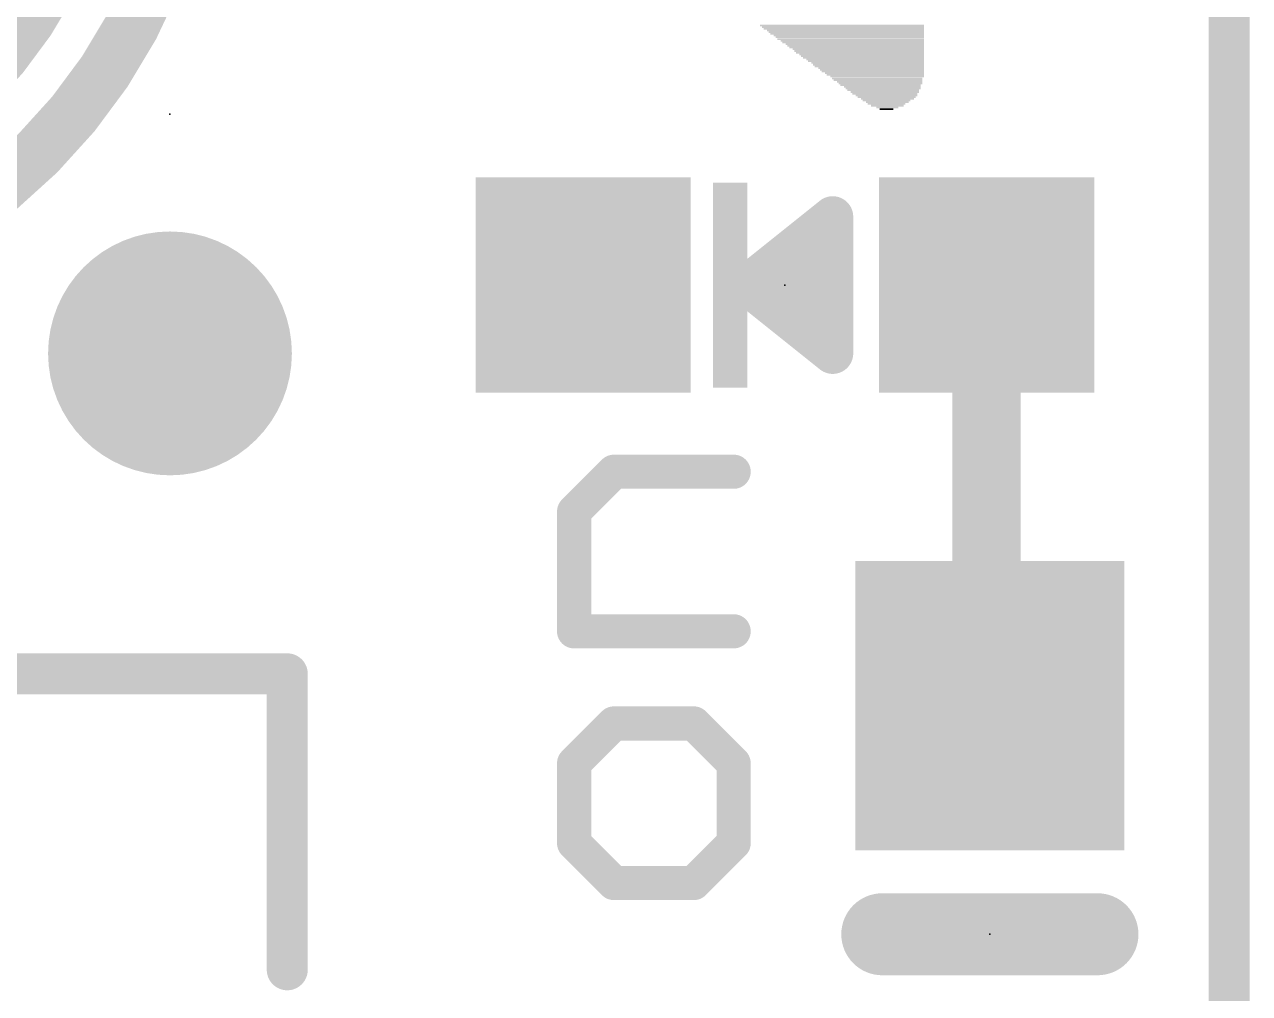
# Model space of a CAD drawing. Extents: x -8.1 to 51, y -8.2 to 25.5.
# Drawn here: x 3.904 to 8.458, y 18.322 to 21.923 of the extents above; entities that cross this region are included whole.
import ezdxf

# ---------------------------------------------------------------- set-up
doc = ezdxf.new("R2010")
doc.units = 0
for name, color, linetype in [('1', 12, 'CONTINUOUS'), ('17', 110, 'CONTINUOUS'), ('18', 110, 'CONTINUOUS'), ('21', 40, 'CONTINUOUS'), ('23', 40, 'CONTINUOUS')]:
    doc.layers.add(name, color=color, linetype=linetype)

# ---------------------------------------------------------------- blocks, each defined once
blk = doc.blocks.new('RECT')
blk.add_solid([(-0.5, -0.5), (0.5, -0.5), (-0.5, 0.5), (0.5, 0.5)])
blk = doc.blocks.new('ROUNDP')
at = {"const_width": 0.5}
blk.add_lwpolyline([(0, -0.25, 1), (0, 0.25, 1), (0, -0.25)], format="xyb", dxfattribs=at)
blk = doc.blocks.new('ROUNDV')
at = {"const_width": 0.5}
blk.add_lwpolyline([(0, -0.25, 1), (0, 0.25, 1), (0, -0.25)], format="xyb", dxfattribs=at)

msp = doc.modelspace()

# ---------------------------------------------------------------- linework, layer by layer
at = {"layer": '1', "const_width": 0.254}
for points in [[(7.481, 20.955), (7.481, 19.404)], [(7.481, 19.404), (7.493, 19.392)]]:
    msp.add_lwpolyline(points, dxfattribs=at)
at = {"layer": '1', "const_width": 0.127}
for points in [[(7.5445, 20.955, 1), (7.4175, 20.955)], [(7.5259, 19.4489, 1), (7.4361, 19.3591)], [(7.4481, 19.3471, 1), (7.5379, 19.4369)], [(7.4175, 19.404, 1), (7.5445, 19.404)]]:
    msp.add_lwpolyline(points, format="xyb", dxfattribs=at)
at = {"layer": '21'}
for points, const_width in [([(2.54, 20.86, 1), (2.54, 24.86, 1), (2.54, 20.86)], 0.2032), ([(6.9469, 21.209, 1), (6.8707, 21.209)], 0.0762), ([(6.9326, 21.1792, 1), (6.885, 21.2388)], 0.0762), ([(6.8771, 21.2217, 1), (6.8771, 21.1455)], 0.0762), ([(6.9088, 21.1455, 1), (6.9088, 21.2217)], 0.0762), ([(6.6866, 21.0693, 1), (6.6866, 20.9931)], 0.0762), ([(6.9088, 20.9931, 1), (6.9088, 21.0693)], 0.0762), ([(6.6151, 20.9848, 1), (6.5675, 20.9252)], 0.0762), ([(6.5675, 20.9848, 1), (6.6151, 20.9252)], 0.0762), ([(6.6866, 20.9169, 1), (6.6866, 20.8407)], 0.0762), ([(6.9088, 20.8407, 1), (6.9088, 20.9169)], 0.0762), ([(6.8771, 20.7645, 1), (6.8771, 20.6883)], 0.0762), ([(6.885, 20.6712, 1), (6.9326, 20.7308)], 0.0762), ([(6.9088, 20.6883, 1), (6.9088, 20.7645)], 0.0762), ([(6.8707, 20.701, 1), (6.9469, 20.701)], 0.0762), ([(6.0956, 20.2929, 1), (6.0956, 20.2294)], 0.0635), ([(6.1181, 20.2387, 1), (6.0732, 20.2836)], 0.0635), ([(6.5405, 20.2294, 1), (6.5405, 20.2929)], 0.0635), ([(5.9791, 20.1129, 1), (5.9156, 20.1129)], 0.0635), ([(5.9249, 20.1353, 1), (5.9698, 20.0904)], 0.0635), ([(5.9473, 19.6998, 1), (5.9473, 19.6363)], 0.0635), ([(6.5405, 19.6363, 1), (6.5405, 19.6998)], 0.0635), ([(5.9156, 19.668, 1), (5.9791, 19.668)], 0.0635), ([(4.9191, 19.51, 1), (4.8429, 19.51)], 0.0762), ([(4.881, 19.4719, 1), (4.881, 19.5481)], 0.0762), ([(6.0956, 19.3574, 1), (6.0956, 19.2939)], 0.0635), ([(6.1181, 19.3032, 1), (6.0732, 19.3481)], 0.0635), ([(6.4147, 19.3481, 1), (6.3698, 19.3032)], 0.0635), ([(6.3922, 19.2939, 1), (6.3922, 19.3574)], 0.0635), ([(5.9791, 19.1774, 1), (5.9156, 19.1774)], 0.0635), ([(5.9249, 19.1998, 1), (5.9698, 19.1549)], 0.0635), ([(6.5723, 19.1774, 1), (6.5088, 19.1774)], 0.0635), ([(6.518, 19.1549, 1), (6.563, 19.1998)], 0.0635), ([(5.9698, 18.9032, 1), (5.9249, 18.8583)], 0.0635), ([(5.9156, 18.8808, 1), (5.9791, 18.8808)], 0.0635), ([(6.5088, 18.8808, 1), (6.5723, 18.8808)], 0.0635), ([(6.563, 18.8583, 1), (6.518, 18.9032)], 0.0635), ([(6.0956, 18.7643, 1), (6.0956, 18.7008)], 0.0635), ([(6.0732, 18.71, 1), (6.1181, 18.755)], 0.0635), ([(6.3698, 18.755, 1), (6.4147, 18.71)], 0.0635), ([(6.3922, 18.7008, 1), (6.3922, 18.7643)], 0.0635), ([(7.093, 18.6182, 1), (7.093, 18.4658)], 0.1524), ([(7.893, 18.4658, 1), (7.893, 18.6182)], 0.1524), ([(4.8429, 18.41, 1), (4.9191, 18.41)], 0.0762)]:
    msp.add_lwpolyline(points, format="xyb", dxfattribs=dict(at, const_width=const_width))
for points, const_width in [([(8.382, 1.143), (8.382, 24.143)], 0.1524), ([(6.9088, 21.209), (6.5913, 20.955)], 0.1524), ([(6.9088, 20.701), (6.9088, 21.209)], 0.1524), ([(6.8771, 21.1836), (6.9088, 21.1836)], 0.1524), ([(6.6866, 21.0312), (6.9088, 21.0312)], 0.1524), ([(6.5913, 20.955), (6.9088, 20.701)], 0.1524), ([(6.6866, 20.8788), (6.9088, 20.8788)], 0.1524), ([(6.8771, 20.7264), (6.9088, 20.7264)], 0.1524), ([(5.9473, 20.1129), (6.0956, 20.2612)], 0.127), ([(6.0956, 20.2612), (6.5405, 20.2612)], 0.127), ([(5.9473, 19.668), (5.9473, 20.1129)], 0.127), ([(6.5405, 19.668), (5.9473, 19.668)], 0.127), ([(2.281, 19.51), (4.881, 19.51)], 0.1524), ([(4.881, 19.51), (4.881, 18.41)], 0.1524), ([(6.0956, 19.3257), (5.9473, 19.1774)], 0.127), ([(6.3922, 19.3257), (6.0956, 19.3257)], 0.127), ([(6.5405, 19.1774), (6.3922, 19.3257)], 0.127), ([(5.9473, 19.1774), (5.9473, 18.8808)], 0.127), ([(6.5405, 18.8808), (6.5405, 19.1774)], 0.127), ([(5.9473, 18.8808), (6.0956, 18.7325)], 0.127), ([(6.3922, 18.7325), (6.5405, 18.8808)], 0.127), ([(6.0956, 18.7325), (6.3922, 18.7325)], 0.127), ([(7.093, 18.542), (7.893, 18.542)], 0.3048)]:
    msp.add_lwpolyline(points, dxfattribs=dict(at, const_width=const_width))
at = {"layer": '23'}
for p in [(4.445, 21.59), (6.731, 20.955), (7.493, 18.542)]:
    msp.add_point(p, dxfattribs=at)

# ---------------------------------------------------------------- block references
at = {"layer": '1', "xscale": 0.8, "yscale": 0.8, "rotation": 90}
for p in [(5.981, 20.955), (7.481, 20.955)]:
    msp.add_blockref('RECT', p, dxfattribs=at)
at = {"layer": '1', "xscale": 1.075, "rotation": 90}
msp.add_blockref('RECT', (7.493, 19.392), dxfattribs=at)
at = {"layer": '17', "xscale": 3.516, "yscale": 3.516}
msp.add_blockref('ROUNDP', (2.54, 22.86), dxfattribs=at)
msp.add_blockref('ROUNDP', (2.54, 22.86), dxfattribs=at)
at = {"layer": '18', "xscale": 0.9064, "yscale": 0.9064}
msp.add_blockref('ROUNDV', (4.445, 20.701), dxfattribs=at)
msp.add_blockref('ROUNDV', (4.445, 20.701), dxfattribs=at)
at = {"layer": '21'}
for p, xscale, yscale in [((6.9437, 21.9202), 0.6096, 0.0064), ((6.9469, 21.9139), 0.6032, 0.0063), ((6.9501, 21.9075), 0.5969, 0.0064), ((6.9564, 21.9012), 0.5842, 0.0063), ((6.9596, 21.8948), 0.5778, 0.0064), ((6.9628, 21.8885), 0.5715, 0.0063), ((6.9691, 21.8821), 0.5588, 0.0064), ((6.9723, 21.8758), 0.5524, 0.0063), ((6.9755, 21.8694), 0.5461, 0.0064), ((6.9818, 21.8631), 0.5334, 0.0063), ((6.985, 21.8567), 0.527, 0.0064), ((6.9914, 21.8504), 0.5143, 0.0063), ((6.9945, 21.844), 0.508, 0.0064), ((6.9977, 21.8377), 0.5016, 0.0063), ((7.0041, 21.8313), 0.4889, 0.0064), ((7.0072, 21.825), 0.4826, 0.0063), ((7.0104, 21.8186), 0.4762, 0.0064), ((7.0168, 21.8123), 0.4635, 0.0063), ((7.0199, 21.8059), 0.4572, 0.0064), ((7.0231, 21.7995), 0.4508, 0.0063), ((7.0295, 21.7932), 0.4381, 0.0064), ((7.0326, 21.7869), 0.4318, 0.0063), ((7.039, 21.7805), 0.4191, 0.0064), ((7.0422, 21.7742), 0.4127, 0.0063), ((7.0453, 21.7678), 0.4064, 0.0064), ((7.0517, 21.7614), 0.3937, 0.0063), ((7.0549, 21.7551), 0.3873, 0.0064), ((7.058, 21.7488), 0.381, 0.0063), ((7.0644, 21.7424), 0.3683, 0.0064), ((7.0676, 21.7361), 0.3619, 0.0063), ((7.0739, 21.7297), 0.3492, 0.0064), ((7.0739, 21.7233), 0.3366, 0.0063), ((7.0771, 21.717), 0.3302, 0.0064), ((7.0835, 21.7107), 0.3175, 0.0063), ((7.0866, 21.7043), 0.3112, 0.0064), ((7.0866, 21.698), 0.2984, 0.0063), ((7.093, 21.6916), 0.2857, 0.0064), ((7.0961, 21.6852), 0.2794, 0.0063), ((7.0962, 21.6789), 0.2667, 0.0064), ((7.1025, 21.6726), 0.254, 0.0063), ((7.1025, 21.6662), 0.2413, 0.0064), ((7.1088, 21.6599), 0.2286, 0.0063), ((7.1089, 21.6535), 0.2159, 0.0064), ((7.112, 21.6471), 0.1968, 0.0063), ((7.1088, 21.6408), 0.1778, 0.0064), ((7.112, 21.6345), 0.1588, 0.0063), ((7.1089, 21.6281), 0.1397, 0.0064), ((7.112, 21.6218), 0.1206, 0.0063), ((7.112, 21.6154), 0.0826, 0.0064), ((7.1088, 21.609), 0.0508, 0.0063)]:
    msp.add_blockref('RECT', p, dxfattribs=dict(at, xscale=xscale, yscale=yscale))
at = {"layer": '21', "xscale": 0.762, "yscale": 0.127, "rotation": 90}
msp.add_blockref('RECT', (6.5278, 20.955), dxfattribs=at)

doc.saveas('drawing.dxf')
